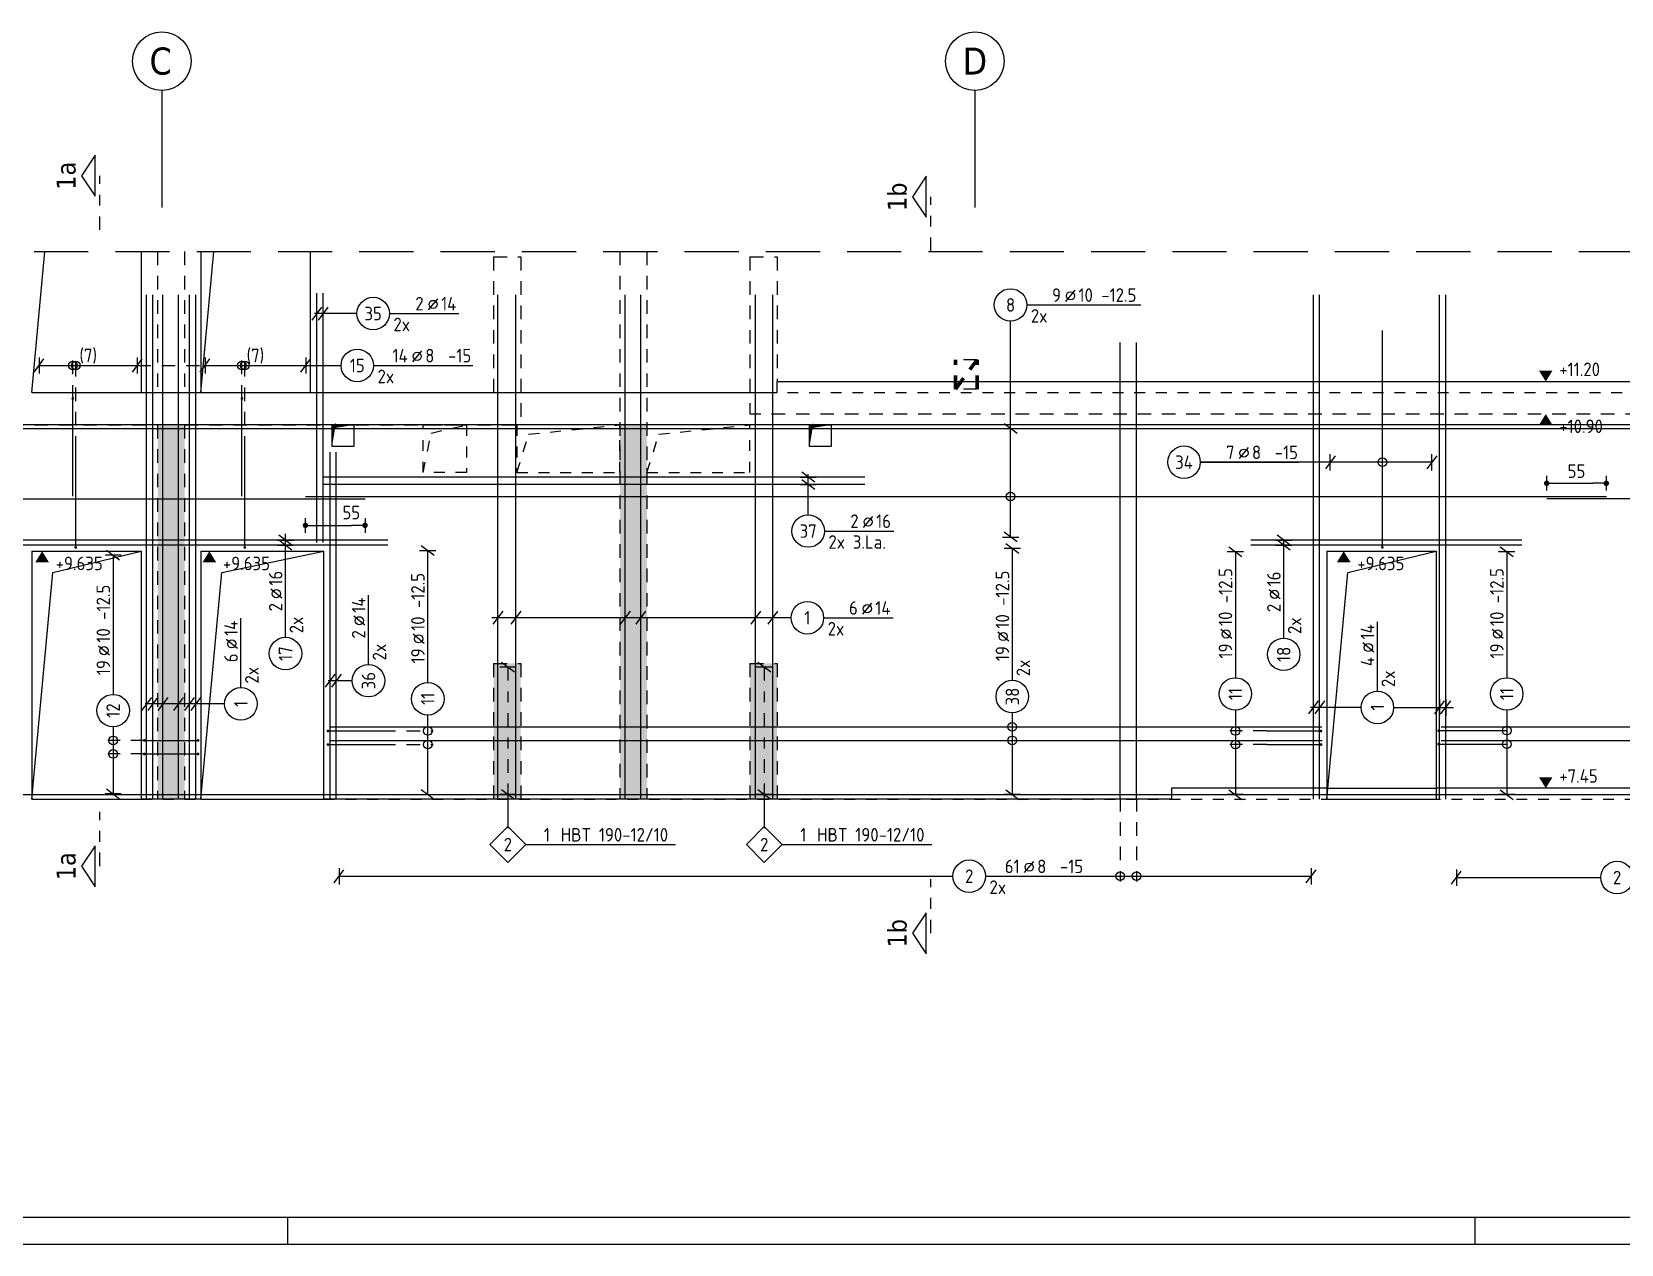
# Model space of a CAD drawing. Extents: x -4 to 83.9, y -5.7 to 50.5.
# Drawn here: x 14.14 to 28.8, y 1.41 to 12.59 of the extents above; entities that cross this region are included whole.
import ezdxf
from ezdxf.enums import TextEntityAlignment as Align

# ---------------------------------------------------------------- set-up
doc = ezdxf.new("R2010")
doc.units = 0
doc.header["$LTSCALE"] = 0.5
for name, pattern in [('AUSGEZOGEN', [1000.01, 1000, 0.01]), ('DASHDOTSMALL', [1.05, 0.5, -0.25, 0.05, -0.25]), ('DASHEDX2', [1.5, 1, -0.5]), ('DOT', [0.175, 0.05, -0.125]), ('HIDDEN', [0.375, 0.25, -0.125]), ('HIDDEN2', [0.187, 0.125, -0.062]), ('STRICHPUNKT2', [0.55, 0.25, -0.125, 0.05, -0.125]), ('VERDECKT', [0.375, 0.25, -0.125])]:
    doc.linetypes.add(name, pattern=pattern)
for name, color, linetype in [('ACHSEN', 7, 'Continuous'), ('AFU', 7, 'Continuous'), ('BETON', 7, 'Continuous'), ('DRUEBER', 7, 'Continuous'), ('grau_mittel', 7, 'Continuous'), ('HBT', 7, 'Continuous'), ('HILFE', 7, 'Continuous'), ('koten', 7, 'Continuous'), ('MASSE', 7, 'Continuous'), ('OBJEKT', 7, 'Continuous'), ('RAHMEN', 7, 'Continuous'), ('RND', 7, 'Continuous'), ('SCHATTEN', 15, 'Continuous'), ('SCHNITTE', 7, 'Continuous'), ('SFP_Achsen', 7, 'Continuous'), ('VERDECKT', 7, 'Continuous'), ('WBZ', 7, 'Continuous')]:
    doc.layers.add(name, color=color, linetype=linetype)
doc.layers.add('NOPLOT', color=7, linetype='Continuous', plot=False)
doc.styles.add('helv', font='tahoma.ttf')
doc.styles.add('txt', font='isocp.shx')
doc.linetypes.add('AFU_50K', pattern='A,0.15,["/",Standard,S=0.2,R=0,X=-0.01,Y=-0.1],0.07,["/",Standard,S=0.2,R=0,X=-0.01,Y=-0.1],0.15', length=0.37)
doc.linetypes.add('AFU_50L', pattern='A,0.75,["/",Standard,S=0.2,R=0,X=-0.01,Y=-0.1],0.07,["/",Standard,S=0.2,R=0,X=-0.01,Y=-0.1],0.75', length=1.57)
doc.linetypes.add('AFU_50M', pattern='A,0.45,["/",Standard,S=0.2,R=0,X=-0.01,Y=-0.1],0.07,["/",Standard,S=0.2,R=0,X=-0.01,Y=-0.1],0.45', length=0.97)
doc.dimstyles.new('DOT_I', dxfattribs={"dimscale": 0.5, "dimtxt": 0.25, "dimasz": 0.25, "dimexe": 0.1, "dimexo": 0.3, "dimgap": 0.1, "dimtad": 1, "dimdec": 3, "dimzin": 3, "dimtxsty": 'txt', "dimblk": 'DOT', "dimblk1": 'DOT', "dimblk2": 'DOT', "dimsah": 1, "dimcen": 0.1, "dimse1": 1, "dimse2": 1, "dimazin": 0, "dimtfac": 1, "dimtdec": 4, "dimtix": 1, "dimtmove": 2, "dimatfit": 3, "dimfxl": 0, "dimtvp": 1, "dimtolj": 1, "dimtzin": 0, "dimarcsym": 0})

# ---------------------------------------------------------------- blocks, each defined once
blk = doc.blocks.new('DINA0')
at = {"layer": 'RAHMEN', "color": 5}
blk.add_line((2, 0.5), (118.4, 0.5), dxfattribs=at)
at = {"layer": 'RAHMEN', "color": 7}
for p, q in [((21, 0), (21, 0.5)), ((42.9, 0.5), (42.9, 0))]:
    blk.add_line(p, q, dxfattribs=at)
at = {"layer": 'RAHMEN'}
blk.add_line((0, 0), (118.9, 0), dxfattribs=at)
blk = doc.blocks.new('lei_gre')
at = {"layer": 'RND', "color": 7, "linetype": 'Continuous'}
for p, q in [((-0.09, -0.12), (0.09, 0.12)), ((0, 0.15), (0, -0.15))]:
    blk.add_line(p, q, dxfattribs=at)
blk = doc.blocks.new('RND_LEI')
at = {"layer": 'RND', "color": 7, "linetype": 'Continuous'}
blk.add_line((1.022, 0.066), (1.19, 0.27), dxfattribs=at)
for centre, radius in [((0, 0), 0.3), ((1.106, 0.168), 0.075)]:
    blk.add_circle(centre, radius, dxfattribs=at)
at = {"layer": 'RND', "color": 7, "linetype": 'Continuous', "style": 'txt'}
blk.add_attdef('ANZ', text='', height=0.25, dxfattribs=at).set_placement((0.931, 0.057), align=Align.RIGHT)
for tag, p in [('DUM', (1.253, 0.057)), ('ABSTD', (1.674, 0.057)), ('POSTXT', (0.374, -0.327))]:
    blk.add_attdef(tag, p, '', height=0.25, dxfattribs=at)
blk.add_attdef('POSL', text='', height=0.25, dxfattribs=at).set_placement((0, 0), align=Align.MIDDLE)
blk = doc.blocks.new('DOT')
at = {"layer": 'MASSE', "color": 7, "linetype": 'Continuous'}
for p, q in [((0, 0), (-1, 0)), ((0, 0.54), (0, -0.54))]:
    blk.add_line(p, q, dxfattribs=at)
at = {"layer": 'MASSE', "color": 7, "linetype": 'Continuous', "const_width": 0.2}
blk.add_lwpolyline([(-0.1, 0, 1), (0.1, 0, 1)], format="xyb", close=True, dxfattribs=at)
blk = doc.blocks.new('*D16')
at = {"layer": 'Defpoints', "color": 0, "linetype": 'AUSGEZOGEN', "transparency": 16777216}
for p in [(16.665, 8.037), (17.215, 8.037), (17.215, 8.037)]:
    blk.add_point(p, dxfattribs=at)
at = {"layer": 'MASSE', "color": 0, "linetype": 'AUSGEZOGEN', "lineweight": -2, "transparency": 16777216}
blk.add_line((16.79, 8.037), (17.09, 8.037), dxfattribs=at)
at = {"layer": 'MASSE', "color": 0, "linetype": 'AUSGEZOGEN', "lineweight": -2, "transparency": 16777216, "xscale": 0.125, "yscale": 0.125, "zscale": 0.125, "rotation": 180}
blk.add_blockref('DOT', (16.665, 8.037), dxfattribs=at)
at = {"layer": 'MASSE', "color": 0, "linetype": 'AUSGEZOGEN', "lineweight": -2, "transparency": 16777216, "xscale": 0.125, "yscale": 0.125, "zscale": 0.125}
blk.add_blockref('DOT', (17.215, 8.037), dxfattribs=at)
at = {"layer": 'MASSE', "color": 0, "linetype": 'AUSGEZOGEN', "transparency": 16777216, "insert": (17.088, 8.155), "char_height": 0.125, "attachment_point": 5, "style": 'txt'}
blk.add_mtext('\\A1;55', dxfattribs=at)
blk = doc.blocks.new('*D17')
at = {"layer": 'Defpoints', "color": 0, "linetype": 'AUSGEZOGEN', "transparency": 16777216}
for p in [(28.115, 8.425), (28.665, 8.425), (28.665, 8.425)]:
    blk.add_point(p, dxfattribs=at)
at = {"layer": 'MASSE', "color": 0, "linetype": 'AUSGEZOGEN', "lineweight": -2, "transparency": 16777216}
blk.add_line((28.24, 8.425), (28.54, 8.425), dxfattribs=at)
at = {"layer": 'MASSE', "color": 0, "linetype": 'AUSGEZOGEN', "lineweight": -2, "transparency": 16777216, "xscale": 0.125, "yscale": 0.125, "zscale": 0.125, "rotation": 180}
blk.add_blockref('DOT', (28.115, 8.425), dxfattribs=at)
at = {"layer": 'MASSE', "color": 0, "linetype": 'AUSGEZOGEN', "lineweight": -2, "transparency": 16777216, "xscale": 0.125, "yscale": 0.125, "zscale": 0.125}
blk.add_blockref('DOT', (28.665, 8.425), dxfattribs=at)
at = {"layer": 'MASSE', "color": 0, "linetype": 'AUSGEZOGEN', "transparency": 16777216, "insert": (28.39, 8.537), "char_height": 0.125, "attachment_point": 5, "style": 'txt'}
blk.add_mtext('\\A1;55', dxfattribs=at)
blk = doc.blocks.new('SCHN-2')
at = {"layer": 'SCHNITTE', "color": 6, "linetype": 'Continuous'}
blk.add_lwpolyline([(0.378, 0.088), (0, 0.34), (-0.378, 0.088)], close=True, dxfattribs=at)
at = {"layer": 'SCHNITTE', "color": 1, "linetype": 'DASHDOTSMALL', "style": 'helv'}
blk.add_attdef('SCHN-2', text='', height=0.35, dxfattribs=at).set_placement((0, 0.45), align=Align.CENTER)
blk = doc.blocks.new('okrd_o')
at = {"layer": 'koten', "color": 7, "linetype": 'Continuous'}
blk.add_solid([(-0.125, 0.202), (0.125, 0.202), (0, 0)], dxfattribs=at)
at = {"layer": 'koten', "style": 'txt'}
blk.add_attdef('OKRD', (0.25, 0.1), '', height=0.25, dxfattribs=at)
blk = doc.blocks.new('okrd_u')
at = {"layer": 'koten', "color": 7, "linetype": 'Continuous'}
blk.add_solid([(-0.125, -0.202), (0.125, -0.202), (0, 0)], dxfattribs=at)
at = {"layer": 'koten', "style": 'txt'}
blk.add_attdef('OKRD', (0.25, -0.35), '', height=0.25, dxfattribs=at)
blk = doc.blocks.new('HBT_LEI')
at = {"layer": 'HBT', "color": 7, "linetype": 'Continuous'}
blk.add_lwpolyline([(-0.33, 0), (0, 0.33), (0.33, 0), (0, -0.33)], close=True, dxfattribs=at)
at = {"layer": 'HBT', "color": 7, "linetype": 'Continuous', "style": 'txt'}
blk.add_attdef('STKH', text='', height=0.25, dxfattribs=at).set_placement((0.776, 0.055), align=Align.RIGHT)
at = {"layer": 'HBT', "style": 'txt'}
for tag, p in [('ARTH', (0.973, 0.055)), ('TEXTH', (0.415, -0.309))]:
    blk.add_attdef(tag, p, '', height=0.25, dxfattribs=at)
at = {"layer": 'HBT', "color": 7, "linetype": 'Continuous', "style": 'txt'}
blk.add_attdef('POSH', text='', height=0.25, dxfattribs=at).set_placement((0, -0.126), align=Align.CENTER)

msp = doc.modelspace()

# ---------------------------------------------------------------- hatches: boundary and pattern name
at = {"layer": 'grau_mittel'}
msp.add_hatch(color=61, dxfattribs=at).paths.add_polyline_path([(15.5505, 8.9632), (15.3005, 8.9632), (15.3005, 5.5132), (15.5505, 5.5132)])
h = msp.add_hatch(color=61, dxfattribs=at)
h.paths.add_polyline_path([(18.4005, 5.5132), (18.6505, 5.5132), (18.6505, 6.7632), (18.4005, 6.7632)])
h.paths.add_polyline_path([(19.5655, 5.5132), (19.8155, 5.5132), (19.8155, 8.9632), (19.5655, 8.9632), (19.5655, 8.5232)])
h.paths.add_polyline_path([(20.7655, 5.5132), (21.0155, 5.5132), (21.0155, 6.7632), (20.7655, 6.7632)])

# ---------------------------------------------------------------- linework, layer by layer
at = {"layer": 'ACHSEN', "color": 140, "linetype": 'AUSGEZOGEN'}
for p, q in [((15.3405, 12.0479), (15.3405, 10.9696)), ((22.8405, 12.0479), (22.8405, 10.9696))]:
    msp.add_line(p, q, dxfattribs=at)
at = {"layer": 'AFU', "color": 8, "linetype": 'AFU_50M'}
msp.add_line((15.1505, 9.2632), (15.7005, 9.2632), dxfattribs=at)
at = {"layer": 'AFU', "color": 8, "linetype": 'AFU_50L'}
for p, q in [((16.7105, 9.2632), (21.0155, 9.2632)), ((21.0155, 9.2632), (21.0155, 9.3632)), ((21.0155, 9.3632), (32.1405, 9.3632)), ((37.9655, 8.9632), (8.9655, 8.9632)), ((26.0855, 5.6132), (24.653, 5.6132)), ((24.653, 5.6132), (24.653, 5.5132)), ((32.1405, 5.6132), (27.0955, 5.6132)), ((24.653, 5.5132), (16.8355, 5.5132))]:
    msp.add_line(p, q, dxfattribs=at)
at = {"layer": 'AFU', "color": 8, "linetype": 'AFU_50K'}
msp.add_line((15.7005, 5.5132), (15.1505, 5.5132), dxfattribs=at)
at = {"layer": 'BETON', "color": 6, "linetype": 'AUSGEZOGEN'}
for p, q in [((15.1505, 10.563), (15.1505, 9.2632)), ((15.7005, 10.563), (15.7005, 9.2632)), ((16.7105, 9.2632), (16.7105, 10.563)), ((14.1405, 9.2632), (15.1505, 9.2632)), ((15.7005, 9.2632), (16.7105, 9.2632)), ((14.1405, 7.7982), (14.1405, 5.5132)), ((14.1405, 7.7982), (15.1505, 7.7982)), ((15.1505, 7.7982), (15.1505, 5.5132)), ((15.7005, 7.7982), (15.7005, 5.5132)), ((15.7005, 7.7982), (16.8355, 7.7982)), ((16.8355, 5.5132), (16.8355, 7.7982)), ((26.0855, 7.7982), (27.0955, 7.7982)), ((14.1405, 5.5132), (15.1505, 5.5132)), ((15.7005, 5.5132), (16.8355, 5.5132)), ((26.0855, 5.5132), (27.0955, 5.5132))]:
    msp.add_line(p, q, dxfattribs=at)
at = {"layer": 'BETON', "color": 6, "linetype": 'AUSGEZOGEN', "lineweight": -2}
for p, q in [((26.0855, 7.7982), (26.0855, 5.5132)), ((27.0955, 7.7982), (27.0955, 5.5132))]:
    msp.add_line(p, q, dxfattribs=at)
at = {"layer": 'BETON', "color": 6, "linetype": 'AUSGEZOGEN'}
for points in [[(16.9105, 8.9632), (17.1105, 8.9632), (17.1105, 8.7632), (16.9105, 8.7632)], [(21.3155, 8.9632), (21.5154, 8.9632), (21.5154, 8.7632), (21.3155, 8.7632)]]:
    msp.add_lwpolyline(points, close=True, dxfattribs=at)
at = {"layer": 'DRUEBER', "color": 7, "linetype": 'DOT'}
for p, q in [((15.1505, 9.2632), (15.7005, 9.2632)), ((16.7105, 9.2632), (32.2905, 9.2632)), ((37.9655, 8.9632), (8.9655, 8.9632)), ((15.1505, 5.5132), (15.7005, 5.5132)), ((16.8355, 5.5132), (32.2905, 5.5132))]:
    msp.add_line(p, q, dxfattribs=at)
at = {"layer": 'HBT', "color": 6, "linetype": 'STRICHPUNKT2'}
for p, q in [((18.5322, 6.7305), (18.5322, 5.5562)), ((20.8972, 6.7305), (20.8972, 5.5562))]:
    msp.add_line(p, q, dxfattribs=at)
at = {"layer": 'HBT', "color": 7, "linetype": 'AUSGEZOGEN'}
for p, q in [((18.5322, 5.5562), (18.5322, 5.2432)), ((20.8972, 5.5562), (20.8972, 5.2432)), ((18.6972, 5.0932), (20.0789, 5.0932)), ((21.0622, 5.0932), (22.4439, 5.0932))]:
    msp.add_line(p, q, dxfattribs=at)
at = {"layer": 'HILFE', "color": 102, "linetype": 'DASHEDX2'}
msp.add_line((8.9117, 10.563), (38.4898, 10.563), dxfattribs=at)
at = {"layer": 'HILFE', "color": 102, "linetype": 'AUSGEZOGEN'}
for p, q in [((14.1405, 9.2632), (14.261, 10.563)), ((15.7005, 9.2632), (15.821, 10.563)), ((14.3343, 7.6021), (15.1505, 7.7982)), ((15.8943, 7.6021), (16.8355, 7.7982)), ((26.2793, 7.6021), (27.0955, 7.7982)), ((14.1405, 5.5132), (14.3343, 7.6021)), ((15.7005, 5.5132), (15.8943, 7.6021)), ((26.0855, 5.5132), (26.2793, 7.6021))]:
    msp.add_line(p, q, dxfattribs=at)
at = {"layer": 'NOPLOT', "color": 191, "linetype": 'Continuous'}
for points in [[(9.2155, 8.9287), (37.7155, 8.9287)], [(9.2155, 5.5537), (37.7155, 5.5537)]]:
    msp.add_lwpolyline(points, dxfattribs=at)
at = {"layer": 'OBJEKT', "color": 7, "linetype": 'AUSGEZOGEN'}
msp.add_line((26.0855, 5.6132), (27.0955, 5.6132), dxfattribs=at)
at = {"layer": 'RND', "color": 102, "linetype": 'AUSGEZOGEN'}
for p, q in [((17.1396, 9.9907), (16.7492, 9.9907)), ((21.3024, 8.1343), (21.3024, 8.5101)), ((16.4808, 7.0044), (16.4808, 7.9582)), ((25.6889, 6.9974), (25.6889, 7.9104)), ((21.145, 7.1844), (18.3837, 7.1844)), ((17.0964, 6.6043), (16.8755, 6.6043)), ((15.9196, 6.3906), (15.1868, 6.3906)), ((26.4033, 6.3577), (25.9366, 6.3577)), ((26.7033, 6.3577), (27.2568, 6.3577))]:
    msp.add_line(p, q, dxfattribs=at)
at = {"layer": 'RND', "color": 7, "linetype": 'AUSGEZOGEN'}
for p, q in [((17.4396, 9.9907), (18.0796, 9.9907)), ((23.3193, 10.0697), (24.3718, 10.0697)), ((23.1693, 8.9287), (23.1693, 9.9197)), ((14.208, 9.5113), (15.1139, 9.5113)), ((15.7386, 9.5113), (16.6677, 9.5113)), ((16.6677, 9.5113), (16.9931, 9.5113)), ((17.2931, 9.5113), (18.2075, 9.5113)), ((23.1693, 7.9287), (23.1693, 8.9287)), ((26.1186, 8.6194), (24.9195, 8.6194)), ((24.9195, 8.6194), (25.8257, 8.6194)), ((27.0553, 8.6194), (26.1186, 8.6194)), ((21.4524, 7.9843), (22.0924, 7.9843)), ((17.7932, 6.5872), (17.7932, 7.8037)), ((23.1854, 7.8249), (23.1854, 6.6082)), ((25.2429, 7.7943), (25.2429, 6.632)), ((27.7463, 7.7943), (27.7463, 6.632)), ((14.8911, 7.7625), (14.8911, 6.4785)), ((16.4808, 7.0044), (16.4808, 7.6444)), ((25.6889, 6.9974), (25.6889, 7.6374)), ((17.2464, 6.7543), (17.2464, 7.3943)), ((21.445, 7.1844), (22.085, 7.1844)), ((16.0696, 6.5406), (16.0696, 7.1806)), ((26.5533, 6.5077), (26.5533, 7.1477)), ((23.1854, 6.3082), (23.1854, 5.5537)), ((25.2429, 6.332), (25.2429, 5.5541)), ((27.7463, 6.332), (27.7463, 5.5541)), ((14.8911, 6.1785), (14.8911, 5.5612)), ((17.7932, 5.5537), (17.7932, 6.2872)), ((16.975, 4.8009), (22.6382, 4.8009)), ((22.9382, 4.8009), (25.9422, 4.8009)), ((27.282, 4.7884), (28.6144, 4.7884))]:
    msp.add_line(p, q, dxfattribs=at)
at = {"layer": 'RND', "color": 102, "linetype": 'VERDECKT'}
for p, q in [((14.5188, 9.206), (14.5188, 9.5613)), ((14.5457, 8.7335), (14.5457, 9.5613)), ((16.0788, 9.206), (16.0788, 9.5613)), ((16.1057, 8.7335), (16.1057, 9.5613)), ((15.1792, 6.0537), (14.8411, 6.0537)), ((17.3721, 6.1407), (17.8432, 6.1407)), ((17.3721, 6.0157), (17.8432, 6.0157)), ((25.5331, 6.1407), (25.1929, 6.1407)), ((25.5331, 6.0157), (25.1929, 6.0157)), ((27.6185, 6.144), (27.7963, 6.144)), ((27.6185, 6.019), (27.7963, 6.019)), ((15.1792, 5.9287), (14.8411, 5.9287)), ((24.1813, 5.5239), (24.1813, 4.7509)), ((24.3313, 5.5239), (24.3313, 4.7509))]:
    msp.add_line(p, q, dxfattribs=at)
at = {"layer": 'RND', "color": 7, "linetype": 'VERDECKT'}
msp.add_line((15.1139, 9.5113), (15.7386, 9.5113), dxfattribs=at)
at = {"layer": 'RND', "color": 1, "linetype": 'AUSGEZOGEN'}
for points in [[(15.1986, 5.5132), (15.1986, 10.1632)], [(15.2566, 5.5132), (15.2566, 10.1632)], [(15.3493, 5.5132), (15.3493, 10.1632)], [(15.4928, 5.5132), (15.4928, 10.1632)], [(15.5943, 5.5132), (15.5943, 10.1632)], [(15.6523, 5.5132), (15.6523, 10.1632)], [(16.769, 7.8787), (16.769, 10.1787)], [(16.827, 7.8787), (16.827, 10.1787)], [(18.4394, 5.5132), (18.4394, 10.1632)], [(18.6053, 5.5132), (18.6053, 10.1632)], [(19.6143, 5.5132), (19.6143, 10.1632)], [(19.7578, 5.5132), (19.7578, 10.1632)], [(20.817, 5.5132), (20.817, 10.1632)], [(20.9754, 5.5132), (20.9754, 10.1632)], [(25.9625, 5.5132), (25.9625, 10.1632)], [(26.0204, 5.5132), (26.0204, 10.1632)], [(27.1268, 5.5132), (27.1268, 10.1632)], [(27.1848, 5.5132), (27.1848, 10.1632)], [(26.5989, 7.8335), (26.5989, 9.8335)], [(24.1813, 5.5239), (24.1813, 9.7239)], [(24.3313, 5.5239), (24.3313, 9.7239)], [(14.5188, 8.306), (14.5188, 9.206)], [(16.0788, 8.306), (16.0788, 9.206)], [(14.5457, 7.8335), (14.5457, 8.7335)], [(16.1057, 7.8335), (16.1057, 8.7335)], [(16.8917, 5.5132), (16.8917, 8.7132)], [(16.9496, 5.5132), (16.9496, 8.7132)], [(21.8236, 8.4818), (16.8236, 8.4818)], [(21.8236, 8.4128), (16.8236, 8.4128)], [(17.2155, 8.278), (9.2155, 8.278)], [(16.6655, 8.3037), (28.6655, 8.3037)], [(28.1155, 8.2851), (37.7155, 8.2851)], [(17.4255, 7.9003), (13.4255, 7.9003)], [(17.4255, 7.8543), (13.4255, 7.8543)], [(27.8861, 7.9003), (25.3861, 7.9003)], [(27.8861, 7.8543), (25.3861, 7.8543)], [(16.8911, 6.1787), (26.0411, 6.1787)], [(27.1405, 6.1787), (31.8905, 6.1787)], [(15.1792, 6.0537), (15.6745, 6.0537)], [(16.8721, 6.1407), (17.3721, 6.1407)], [(16.8721, 6.0157), (17.3721, 6.0157)], [(16.8927, 6.0537), (26.0427, 6.0537)], [(25.5331, 6.1407), (26.0331, 6.1407)], [(25.5331, 6.0157), (26.0331, 6.0157)], [(27.1185, 6.144), (27.6185, 6.144)], [(27.1185, 6.019), (27.6185, 6.019)], [(27.1405, 6.0537), (31.8905, 6.0537)], [(15.1792, 5.9287), (15.6745, 5.9287)]]:
    msp.add_lwpolyline(points, dxfattribs=at)
at = {"layer": 'RND', "color": 7, "linetype": 'AUSGEZOGEN', "const_width": 0.0125}
for points in [[(14.5125, 9.206, 1), (14.525, 9.206, 1)], [(16.0725, 9.206, 1), (16.085, 9.206, 1)], [(14.5394, 7.8335, 1), (14.5519, 7.8335, 1)], [(16.0994, 7.8335, 1), (16.1119, 7.8335, 1)], [(26.5926, 7.8335, 1), (26.6051, 7.8335, 1)], [(15.173, 6.0537, 1), (15.1855, 6.0537, 1)], [(15.6683, 6.0537, 1), (15.6808, 6.0537, 1)], [(16.8659, 6.1407, 1), (16.8784, 6.1407, 1)], [(16.8659, 6.0157, 1), (16.8784, 6.0157, 1)], [(26.0268, 6.1407, 1), (26.0393, 6.1407, 1)], [(26.0268, 6.0157, 1), (26.0393, 6.0157, 1)], [(27.1123, 6.144, 1), (27.1248, 6.144, 1)], [(27.1123, 6.019, 1), (27.1248, 6.019, 1)], [(15.173, 5.9287, 1), (15.1855, 5.9287, 1)], [(15.6683, 5.9287, 1), (15.6808, 5.9287, 1)]]:
    msp.add_lwpolyline(points, format="xyb", close=True, dxfattribs=at)
at = {"layer": 'RND', "color": 7, "linetype": 'AUSGEZOGEN'}
for centre in [(14.5188, 9.5113), (14.5457, 9.5113), (16.0788, 9.5113), (16.1057, 9.5113), (26.5989, 8.6194), (23.1693, 8.3037), (17.7932, 6.1407), (23.1854, 6.1787), (25.2429, 6.1407), (27.7463, 6.144), (14.8911, 6.0537), (17.7932, 6.0157), (23.1854, 6.0537), (25.2429, 6.0157), (27.7463, 6.019), (14.8911, 5.9287), (24.1813, 4.8009), (24.3313, 4.8009)]:
    msp.add_circle(centre, 0.04, dxfattribs=at)
at = {"layer": 'SCHATTEN', "color": 1, "linetype": 'AUSGEZOGEN'}
for points in [[(16.9105, 8.7632, 0, 0.0326, 0), (16.9268, 8.9619, 0, 0, 0), (16.9118, 8.947, 0.0326, 0, 0), (17.1105, 8.9632, 0, 0, 0)], [(21.3155, 8.7632, 0, 0.0326, 0), (21.3317, 8.9619, 0, 0, 0), (21.3168, 8.947, 0.0326, 0, 0), (21.5154, 8.9632, 0, 0, 0)]]:
    msp.add_lwpolyline(points, format="xyseb", dxfattribs=at)
at = {"layer": 'SCHNITTE', "color": 6, "linetype": 'STRICHPUNKT2'}
for p, q in [((14.7688, 10.7614), (14.7688, 11.2614)), ((22.4354, 10.5676), (22.4354, 11.0676)), ((14.7688, 4.8935), (14.7688, 5.3935)), ((22.4354, 4.2752), (22.4354, 4.7752))]:
    msp.add_line(p, q, dxfattribs=at)
at = {"layer": 'SFP_Achsen', "color": 7, "linetype": 'AUSGEZOGEN'}
for centre in [(15.3405, 12.3184), (22.8405, 12.3184)]:
    msp.add_circle(centre, 0.2705, dxfattribs=at)
at = {"layer": 'VERDECKT', "color": 7, "linetype": 'HIDDEN'}
for p, q in [((15.3005, 10.563), (15.3005, 9.2632)), ((15.5505, 10.563), (15.5505, 9.2632)), ((19.5655, 10.563), (19.5655, 5.5132)), ((19.8155, 10.563), (19.8155, 5.5132)), ((18.4005, 10.5132), (18.4005, 9.2632)), ((18.4005, 10.5132), (18.6505, 10.5132)), ((18.6505, 10.5132), (18.6505, 8.9632)), ((20.7655, 10.5132), (20.7655, 9.0632)), ((20.7655, 10.5132), (21.0155, 10.5132)), ((21.0155, 10.5132), (21.0155, 9.3632)), ((15.1505, 9.2632), (15.3005, 9.2632)), ((15.5505, 9.2632), (15.7005, 9.2632)), ((16.7105, 9.2632), (18.4005, 9.2632)), ((21.0155, 9.3632), (31.8905, 9.3632)), ((9.2155, 8.9632), (15.3005, 8.9632)), ((15.3005, 8.9632), (15.3005, 5.5132)), ((15.5505, 8.9632), (15.5505, 5.5132)), ((15.5505, 8.9632), (18.6505, 8.9632)), ((31.8905, 9.0632), (20.7655, 9.0632)), ((18.4005, 6.7632), (18.6505, 6.7632)), ((18.4005, 6.7632), (18.4005, 5.5132)), ((18.6505, 6.7632), (18.6505, 5.5132)), ((20.7655, 6.7632), (21.0155, 6.7632)), ((20.7655, 6.7632), (20.7655, 5.5132)), ((21.0155, 6.7632), (21.0155, 5.5132))]:
    msp.add_line(p, q, dxfattribs=at)
at = {"layer": 'VERDECKT', "color": 7, "linetype": 'VERDECKT'}
for p, q in [((22.8605, 9.5632), (22.6605, 9.5632)), ((22.8605, 9.2932), (22.6605, 9.2932))]:
    msp.add_line(p, q, dxfattribs=at)
at = {"layer": 'VERDECKT', "color": 7, "linetype": 'VERDECKT', "lineweight": 70}
for p, q in [((22.6605, 9.2932), (22.6605, 9.5632)), ((22.6605, 9.2932), (22.8605, 9.5632)), ((22.8605, 9.2932), (22.8605, 9.5632))]:
    msp.add_line(p, q, dxfattribs=at)
at = {"layer": 'WBZ', "color": 102, "linetype": 'HIDDEN2'}
for p, q in [((17.8253, 8.8887), (18.1505, 8.9632)), ((18.7237, 8.8766), (19.5655, 8.9632)), ((19.9237, 8.8766), (20.7655, 8.9632)), ((17.7505, 8.5232), (17.8253, 8.8887)), ((18.6155, 8.5232), (18.7237, 8.8766)), ((19.8155, 8.5232), (19.9237, 8.8766))]:
    msp.add_line(p, q, dxfattribs=at)
for points in [[(17.7505, 8.9632), (18.1505, 8.9632), (18.1505, 8.5232), (17.7505, 8.5232)], [(18.6155, 8.5232), (19.5655, 8.5232), (19.5655, 8.9632), (18.6155, 8.9632)], [(19.8155, 8.5232), (20.7655, 8.5232), (20.7655, 8.9632), (19.8155, 8.9632)]]:
    msp.add_lwpolyline(points, close=True, dxfattribs=at)

# ---------------------------------------------------------------- block references
at = {"layer": 'HBT', "color": 6, "linetype": 'STRICHPUNKT2', "xscale": 0.5, "yscale": 0.5, "zscale": 0.5, "rotation": 270}
for p in [(18.5322, 6.7305), (20.8972, 6.7305), (18.5322, 5.5562), (20.8972, 5.5562)]:
    msp.add_blockref('lei_gre', p, dxfattribs=at)
at = {"layer": 'HBT', "color": 7, "linetype": 'AUSGEZOGEN', "xscale": 0.5, "yscale": 0.5, "zscale": 0.5}
for p in [(18.5322, 5.0932), (20.8972, 5.0932)]:
    msp.add_blockref('HBT_LEI', p, dxfattribs=at).add_auto_attribs({'POSH': '2', 'STKH': '1', 'ARTH': 'HBT 190-12/10'})
at = {"layer": 'koten', "color": 7, "linetype": 'AUSGEZOGEN', "xscale": 0.5, "yscale": 0.5, "zscale": 0.5}
for name, p, values in [('okrd_o', (28.1064, 9.3632), {'OKRD': '+11.20'}), ('okrd_u', (28.1064, 9.0632), {'OKRD': '+10.90'}), ('okrd_u', (14.236, 7.7982), {'OKRD': '+9.635'}), ('okrd_u', (15.7786, 7.7982), {'OKRD': '+9.635'}), ('okrd_u', (26.2427, 7.7982), {'OKRD': '+9.635'})]:
    msp.add_blockref(name, p, dxfattribs=at).add_auto_attribs(values)
at = {"layer": 'koten', "color": 7, "linetype": 'AUSGEZOGEN'}
ref = msp.add_blockref('okrd_o', (28.1064, 5.6132), dxfattribs=dict(at, xscale=0.5, yscale=0.5, zscale=0.5))
ref.add_attrib('OKRD', '+7.45', (28.2314, 5.6632), dxfattribs={"layer": '0', "color": 0, "linetype": 'ByBlock', "height": 0.125, "style": 'txt'})
at = {"layer": 'RAHMEN', "color": 7, "linetype": 'AUSGEZOGEN', "xscale": 0.5, "yscale": 0.5, "zscale": 0.5}
msp.add_blockref('DINA0', (6.0012, 1.4073), dxfattribs=at)
at = {"layer": 'RND', "color": 7, "linetype": 'AUSGEZOGEN', "xscale": 0.5, "yscale": 0.5, "zscale": 0.5}
for p, values in [((17.2896, 9.9907), {'POSL': '35', 'DUM': '14', 'ANZ': '2', 'POSTXT': '2x'}), ((23.1693, 10.0697), {'POSL': '8', 'DUM': '10', 'ANZ': '9', 'ABSTD': '-12.5', 'POSTXT': '2x'}), ((17.1431, 9.5113), {'POSL': '15', 'DUM': '8', 'ANZ': '14', 'ABSTD': '-15', 'POSTXT': '2x'}), ((24.7695, 8.6194), {'POSL': '34', 'DUM': '8', 'ANZ': '7', 'ABSTD': '-15'}), ((21.3024, 7.9843), {'POSL': '37', 'DUM': '16', 'ANZ': '2', 'POSTXT': '2x 3.La.'}), ((21.295, 7.1844), {'POSL': '1', 'DUM': '14', 'ANZ': '6', 'POSTXT': '2x'}), ((22.7882, 4.8009), {'POSL': '2', 'DUM': '8', 'ANZ': '61', 'ABSTD': '-15', 'POSTXT': '2x'}), ((28.7644, 4.7884), {'POSL': '2', 'DUM': '8', 'ANZ': '31', 'ABSTD': '-15', 'POSTXT': '2x'})]:
    msp.add_blockref('RND_LEI', p, dxfattribs=at).add_auto_attribs(values)
at = {"layer": 'RND', "color": 102, "linetype": 'AUSGEZOGEN', "xscale": 0.5, "yscale": 0.5, "zscale": 0.5}
for p, rotation in [((16.769, 9.9907), 180), ((16.827, 9.9907), 180), ((21.3024, 8.4818), 90), ((21.3024, 8.4128), 90), ((16.4808, 7.9003), 90), ((25.6889, 7.9003), 90), ((16.4808, 7.8543), 90), ((25.6889, 7.8543), 90), ((18.4394, 7.1844), 180), ((18.6053, 7.1844), 180), ((19.6143, 7.1844), 180), ((19.7578, 7.1844), 180), ((20.817, 7.1844), 180), ((20.9754, 7.1844), 180), ((16.8917, 6.6043), 180), ((16.9496, 6.6043), 180), ((15.1986, 6.3906), 180), ((15.2566, 6.3906), 180), ((15.3493, 6.3906), 180), ((15.4928, 6.3906), 180), ((15.5943, 6.3906), 180), ((15.6523, 6.3906), 180), ((25.9625, 6.3577), 180), ((26.0204, 6.3577), 180)]:
    msp.add_blockref('lei_gre', p, dxfattribs=dict(at, rotation=rotation))
at = {"layer": 'RND', "color": 7, "linetype": 'AUSGEZOGEN', "xscale": 0.5, "yscale": 0.5, "zscale": 0.5}
for p in [(14.208, 9.5113), (15.1139, 9.5113), (15.7386, 9.5113), (16.6677, 9.5113), (16.975, 4.8009), (25.9422, 4.8009), (27.282, 4.7884)]:
    msp.add_blockref('lei_gre', p, dxfattribs=at)
for p, rotation in [((23.1693, 8.9287), 89.9999999999996), ((26.1186, 8.6194), 180), ((27.0553, 8.6194), 180), ((23.1693, 7.9287), 89.9999999999996), ((14.8911, 7.7625), 270), ((17.7932, 7.8037), 89.99999999999962), ((23.1854, 7.8249), 269.9999999999996), ((25.2429, 7.7943), 270), ((27.7463, 7.7943), 270), ((14.8911, 5.5612), 270), ((17.7932, 5.5537), 89.99999999999962), ((23.1854, 5.5537), 269.9999999999996), ((25.2429, 5.5541), 270), ((27.7463, 5.5541), 270)]:
    msp.add_blockref('lei_gre', p, dxfattribs=dict(at, rotation=rotation))
for p, rotation, values in [((25.2429, 6.482), 90, {'POSL': '11', 'DUM': '10', 'ANZ': '19', 'ABSTD': '-12.5'}), ((27.7463, 6.482), 90, {'POSL': '11', 'DUM': '10', 'ANZ': '19', 'ABSTD': '-12.5'}), ((14.8911, 6.3285), 90, {'POSL': '12', 'DUM': '10', 'ANZ': '19', 'ABSTD': '-12.5'}), ((16.4808, 6.8544), 90, {'POSL': '17', 'DUM': '16', 'ANZ': '2', 'POSTXT': '2x'}), ((17.7932, 6.4372), 89.99999999999962, {'POSL': '11', 'DUM': '10', 'ANZ': '19', 'ABSTD': '-12.5'}), ((23.1854, 6.4582), 89.9999999999996, {'POSL': '38', 'DUM': '10', 'ANZ': '19', 'ABSTD': '-12.5', 'POSTXT': '2x'}), ((25.6889, 6.8474), 90, {'POSL': '18', 'DUM': '16', 'ANZ': '2', 'POSTXT': '2x'}), ((17.2464, 6.6043), 90, {'POSL': '36', 'DUM': '14', 'ANZ': '2', 'POSTXT': '2x'}), ((16.0696, 6.3906), 90, {'POSL': '1', 'DUM': '14', 'ANZ': '6', 'POSTXT': '2x'}), ((26.5533, 6.3577), 90, {'POSL': '1', 'DUM': '14', 'ANZ': '4', 'POSTXT': '2x'})]:
    msp.add_blockref('RND_LEI', p, dxfattribs=dict(at, rotation=rotation)).add_auto_attribs(values)
at = {"layer": 'RND', "color": 102, "linetype": 'AUSGEZOGEN', "xscale": 0.5, "yscale": 0.5, "zscale": 0.5}
for p in [(27.1268, 6.3577), (27.1848, 6.3577)]:
    msp.add_blockref('lei_gre', p, dxfattribs=at)
at = {"layer": 'SCHNITTE', "color": 6, "linetype": 'STRICHPUNKT2', "xscale": 0.5, "yscale": 0.5, "zscale": 0.5, "rotation": 90}
for p, values in [((14.7688, 11.2614), {'SCHN-2': '1a'}), ((22.4354, 11.0676), {'SCHN-2': '1b'}), ((14.7688, 4.8935), {'SCHN-2': '1a'}), ((22.4354, 4.2752), {'SCHN-2': '1b'})]:
    msp.add_blockref('SCHN-2', p, dxfattribs=at).add_auto_attribs(values)

# ---------------------------------------------------------------- texts
at = {"layer": 'RND', "color": 7, "linetype": 'AUSGEZOGEN', "style": 'txt'}
for p in [(14.661, 9.6038), (16.2031, 9.6038)]:
    msp.add_text('(7)', height=0.125, dxfattribs=at).set_placement(p, align=Align.MIDDLE)
at = {"layer": 'SFP_Achsen', "color": 6, "linetype": 'AUSGEZOGEN', "style": 'helv'}
for s, p in [('C', (15.2264, 12.194)), ('D', (22.7264, 12.194))]:
    msp.add_text(s, height=0.25, dxfattribs=at).set_placement(p)

# ---------------------------------------------------------------- dimensions: what is measured, and where the dimension line sits
at = {"layer": 'MASSE', "color": 7, "linetype": 'AUSGEZOGEN'}
dim = msp.add_linear_dim(base=(28.6655, 8.4247), p1=(28.1155, 8.4247), p2=(28.6655, 8.4247), dimstyle='DOT_I', override={"dimdec": 0, "dimlfac": 100}, dxfattribs=at)
dim.commit()
dim.dimension.update_dxf_attribs({"geometry": '*D17', "text_midpoint": (28.3905, 8.5372)})
dim = msp.add_linear_dim(base=(17.2155, 8.0373), p1=(16.6655, 8.0373), p2=(17.2155, 8.0373), dimstyle='DOT_I', override={"dimdec": 0, "dimlfac": 100}, dxfattribs=at)
dim.commit()
dim.dimension.update_dxf_attribs({"geometry": '*D16', "text_midpoint": (17.0882, 8.1548), "dimtype": 160})

doc.saveas('drawing.dxf')
